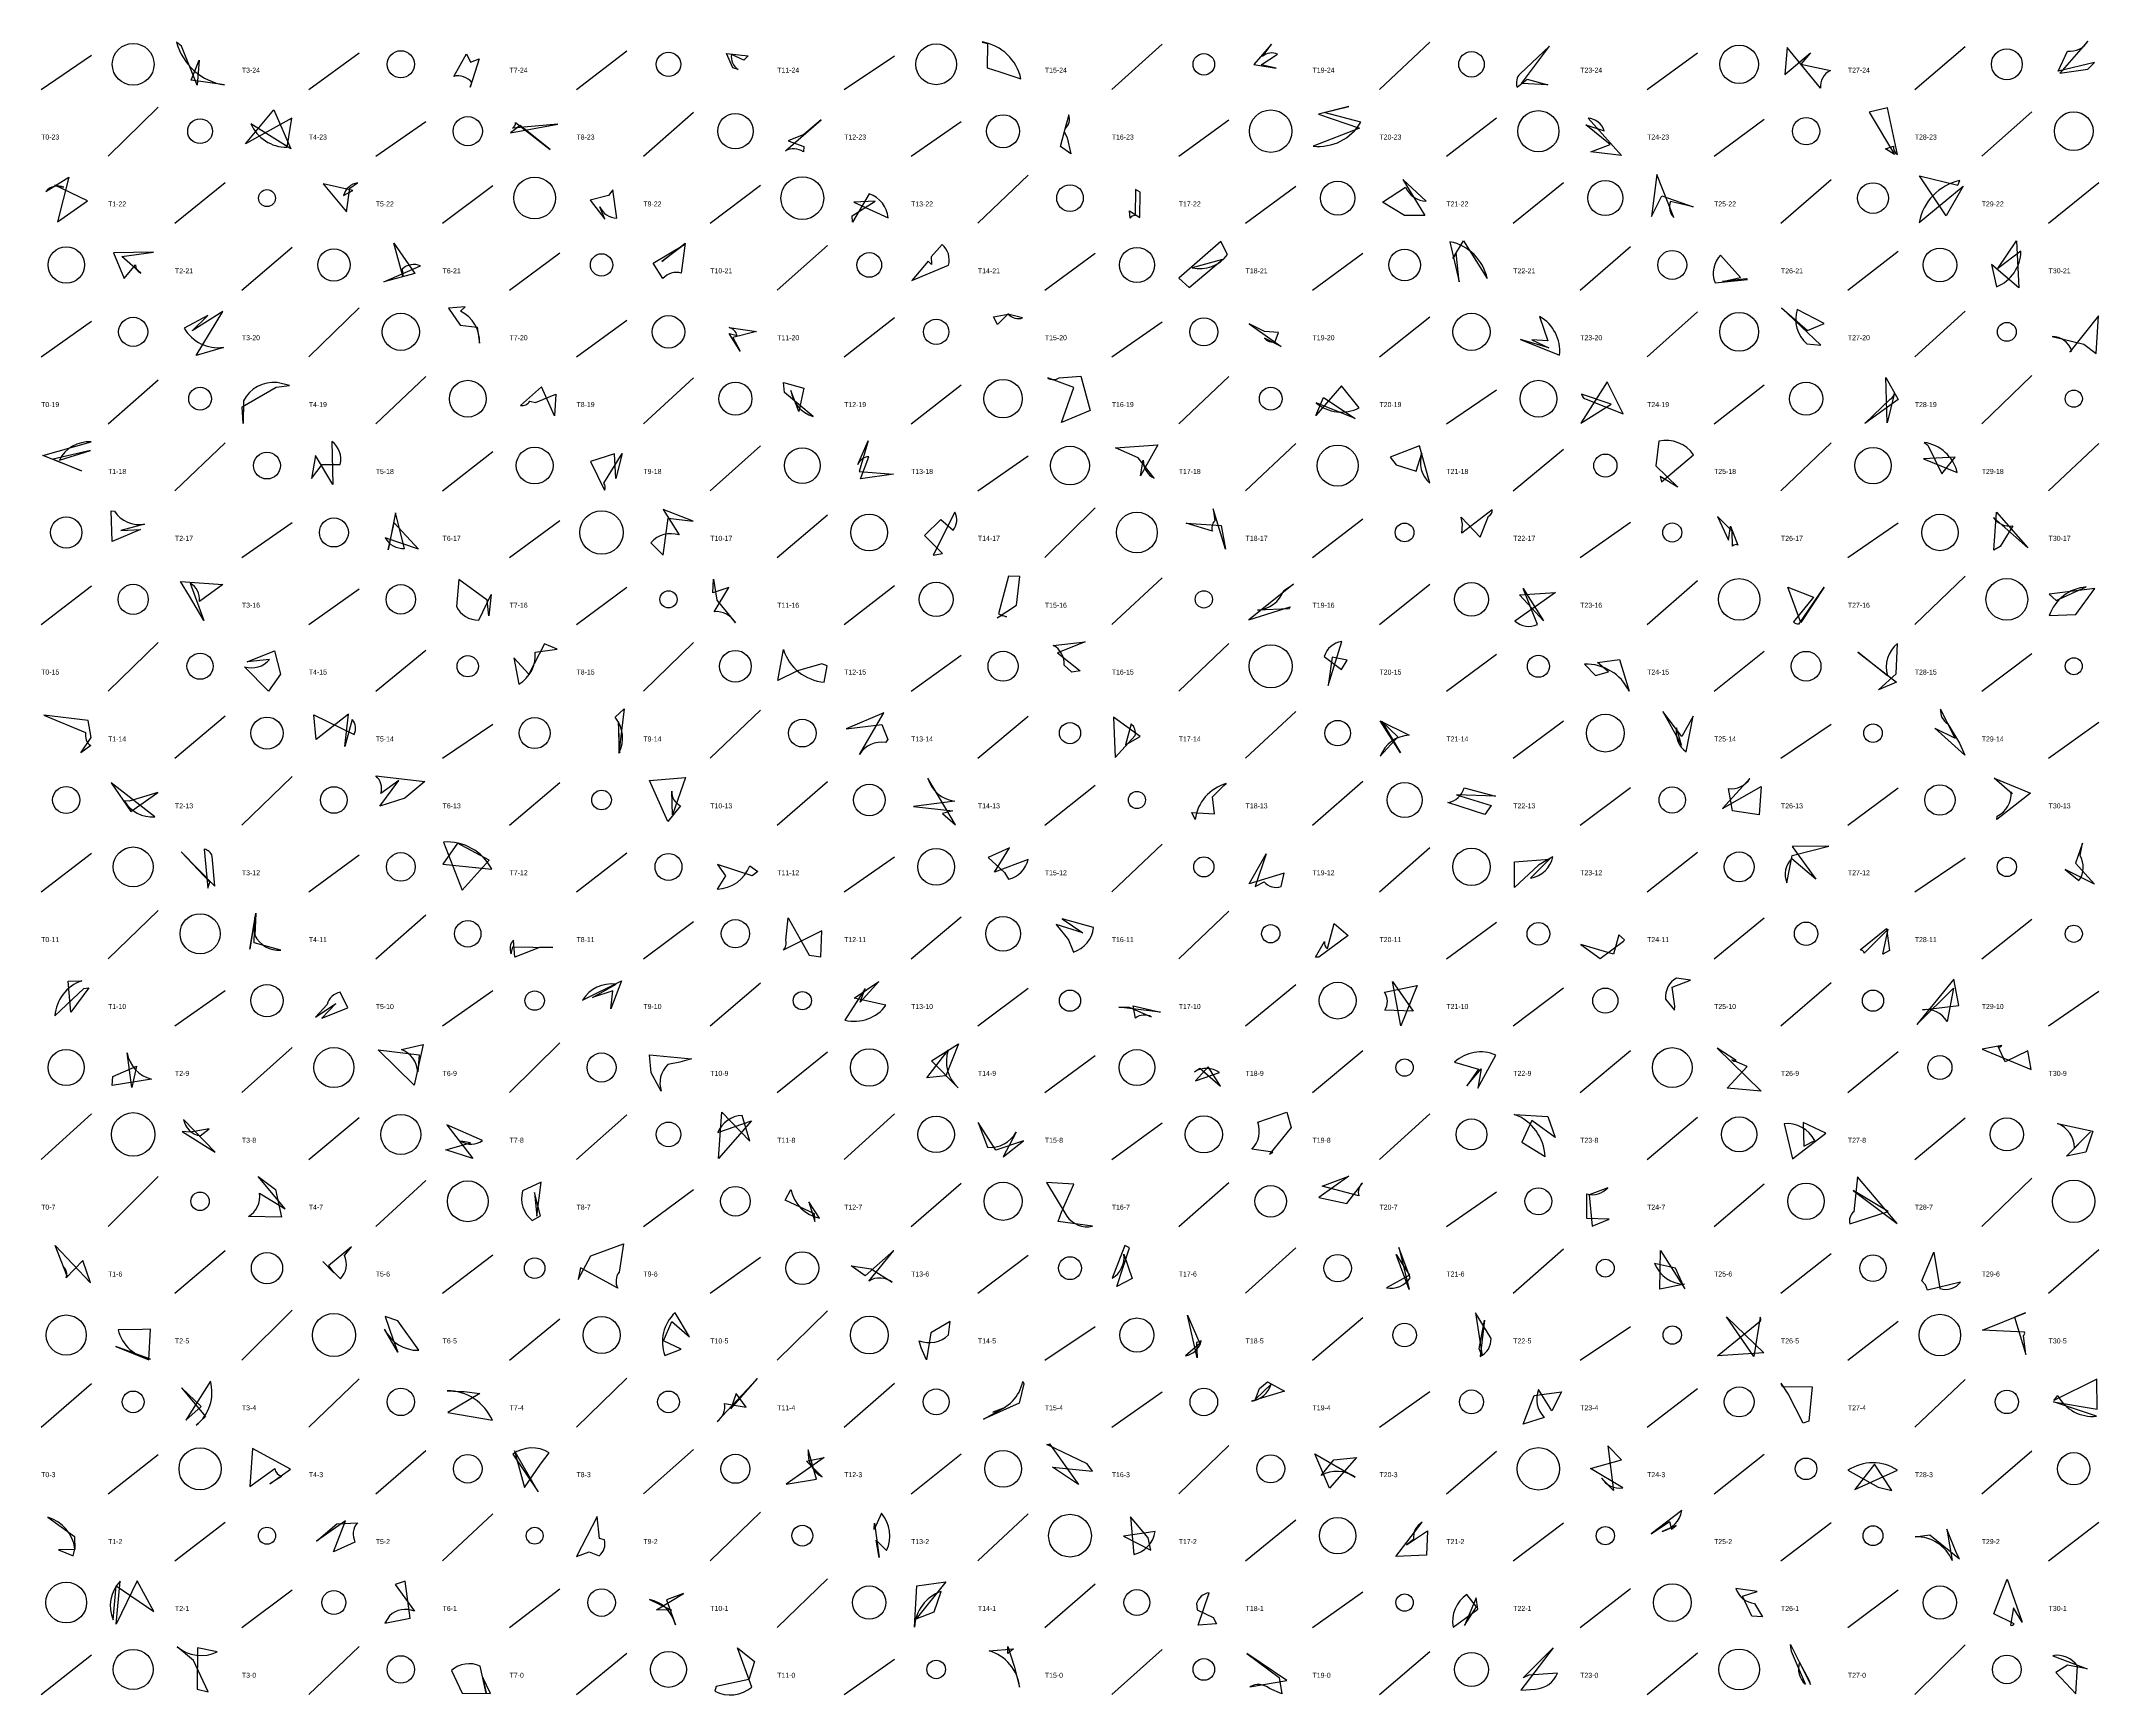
# Model space of a CAD drawing. Header units: millimetres. Extents: x -1 to 9990, y 0 to 15990.
# Drawn here: x 0 to 1230, y 0 to 989 of the extents above; entities that cross this region are included whole.
import ezdxf

# ---------------------------------------------------------------- set-up
doc = ezdxf.new("R2010")
doc.units = ezdxf.units.MM
doc.layers.add('TEXT', color=3, linetype='Continuous')
doc.layers.add('WALL', color=1, linetype='Continuous')

msp = doc.modelspace()

# ---------------------------------------------------------------- linework, layer by layer
for points in [[(93.2, 962.5), (83.9, 985.9), (81, 988.2, 0.3), (109.6, 962.7), (89.7, 965.6), (94.5, 977.5)], [(565.5, 972.9), (573, 970.5), (585.7, 966.3, 0.3), (562.7, 988.4), (562.5, 988.2), (565.6, 987.5)], [(738.3, 972.6), (729.2, 974.7), (739.1, 981, 0.3), (730.1, 979.7), (735.5, 987.1), (724.9, 974.8)], [(884.8, 963.6), (901.6, 985.9), (884.1, 969.4, 0.3), (882.3, 961.4), (888.3, 966.1), (900.6, 962.7)], [(1057.6, 981.9), (1051.8, 975.1), (1069.5, 971.3, 0.3), (1063.6, 960.8), (1043.7, 985), (1042.3, 969)], [(1227.4, 976), (1205.6, 970.9), (1211.2, 982.9, 0.3), (1223.5, 988.9), (1206.6, 969.7), (1223.5, 972)], [(261.8, 978.2), (256.5, 961.3), (257.4, 964.1, 0.3), (246.6, 967.8), (254.2, 981.3), (256.7, 976.3)], [(422.6, 980), (420.1, 977.4), (412.6, 980.9, 0.3), (416.7, 971.9), (413.4, 972.9), (409.6, 981.4)], [(139, 947.8), (149.2, 924.4), (125.3, 939.5, 0.3), (147, 925.4), (149.8, 942.8), (122.1, 927.4)], [(763.5, 945.2), (788.1, 936.8), (760.3, 926.1, 0.3), (788.8, 940.4), (766.9, 946.2), (781.7, 949.7)], [(1107.8, 921.1), (1102.5, 924.5), (1107.2, 926.1, 0.3), (1109.6, 921), (1103.6, 949), (1092.7, 946.3)], [(280.6, 934.1), (308.8, 939.2), (281.8, 936.9, 0.3), (283.6, 940.2), (304.3, 924), (286.3, 938.5)], [(446.6, 929.3), (455.9, 925.9), (455.6, 922.6, 0.3), (444.9, 923.2), (466.2, 941.7), (455.9, 933.1)], [(615.4, 921.5), (609.3, 925.8), (612.1, 936.5, 0.3), (614.3, 944.8), (611.5, 934.8), (613.4, 931.1)], [(937.9, 927.1), (923.3, 938.8), (934.4, 935.3, 0.3), (924.8, 942.8), (944.7, 920.5), (926.4, 922.6)], [(27.7, 893.4), (8.1, 902.7), (13.6, 901.6, 0.3), (2.7, 899), (16.6, 907.5), (9.7, 880.8)], [(182.6, 886.8), (184.5, 900.9), (189.1, 904.1, 0.3), (180.8, 896.6), (186.4, 899.6), (168.6, 903.5)], [(328.1, 893.7), (337, 882.3), (334, 889.8, 0.3), (344.1, 883), (341.8, 899.9), (339.1, 896.5)], [(657, 898.5), (654.2, 900.1), (653.9, 884.5, 0.3), (650.9, 882.9), (650.6, 887.4), (656.8, 883.4)], [(815, 884.6), (801.8, 892.6), (815.6, 901.5, 0.3), (828, 893.2), (814, 906.1), (827.2, 884.6)], [(968.7, 896.4), (987.6, 889.7), (973.9, 893, 0.3), (976, 883.3), (965.7, 909), (962.5, 884)], [(1122.7, 908.3), (1145.7, 902.8), (1146.9, 905.5, 0.3), (1122.6, 880.4), (1148.8, 902.1), (1138.7, 884.4)], [(498.6, 893.2), (485.7, 892.5), (506.3, 883.1, 0.3), (495, 897.6), (485, 880.5), (484.7, 884.4)], [(43.3, 862.3), (49.7, 846.9), (56.4, 855, 0.3), (59.6, 850.1), (48.3, 860.1), (67.2, 862.6)], [(223.4, 849.8), (204.8, 844.9), (226.8, 854.4, 0.3), (215.8, 852.5), (216.1, 848.2), (210.8, 868.1)], [(371, 857.1), (385, 868.1), (382.6, 850.1, 0.3), (371.7, 846.8), (365.9, 856), (384.6, 867.3)], [(530.3, 857.2), (520.5, 845.8), (542.3, 854.8, 0.3), (538.5, 867.3), (532, 859.9), (532.3, 855.2)], [(686.2, 841.5), (706.1, 858.3), (688, 853.3, 0.3), (709.1, 861.2), (705.1, 869.1), (680, 847.1)], [(843.9, 858.8), (850.3, 869.5), (864.4, 846.8, 0.3), (842.1, 868.9), (847.7, 845), (845.8, 862.2)], [(1182.2, 841.4), (1165.8, 855.2), (1168.9, 841.9, 0.3), (1183.4, 863.2), (1169.7, 852.9), (1180.8, 869.4)], [(1005.1, 845.1), (1015.8, 847.5), (1003.9, 860.9, 0.3), (1000.6, 844.4), (1019.9, 846.3), (1019.3, 846.7)], [(90.2, 815.5), (99.7, 824.7), (85.5, 817.1, 0.3), (108.9, 805.7), (92.7, 800.9), (108.6, 827.1)], [(250.5, 818.9), (260.6, 817.8), (262.1, 808.2, 0.3), (250.7, 827.3), (253.5, 829.9), (243.5, 829.1)], [(571.7, 819.3), (569.2, 823.9), (578.1, 825.6, 0.3), (586.7, 823.3), (577.8, 825.5), (578.2, 826)], [(901.3, 805.4), (884.3, 810.5), (907.7, 801.1, 0.3), (895.7, 824.1), (900.7, 809.6), (891, 810.3)], [(1055.8, 815.7), (1065.8, 820), (1049.7, 828.3, 0.3), (1055.5, 807.8), (1063.9, 807.1), (1040.4, 829.4)], [(1229.7, 824.5), (1212.7, 803), (1213.9, 803.7, 0.3), (1202, 812.3), (1221.1, 807.7), (1228.3, 802)], [(417.9, 803.5), (411.2, 814), (416, 812.8, 0.3), (411.2, 817.5), (427.6, 815.1), (413.5, 811.6)], [(722, 819.8), (741.2, 806.3), (731.2, 811.2, 0.3), (737.7, 809.2), (739.7, 814.6), (731.2, 815.1)], [(610, 760.7), (617.2, 781.7), (601.7, 787.4, 0.3), (608.6, 787.5), (621.4, 788.4), (627.1, 767.9)], [(1110, 774.5), (1090.1, 760.2), (1105.2, 774.7, 0.3), (1107.9, 778.6), (1103.4, 760.6), (1102.6, 787.7)], [(140.4, 782), (148.5, 782.9), (141, 784.6, 0.3), (120.9, 773.8), (120.8, 760.1), (120.1, 770.1)], [(306.8, 764.7), (299.1, 782.2), (286.5, 770.9, 0.3), (292.1, 773.6), (295.4, 772.7), (307.6, 777.8)], [(455.9, 781.3), (452.9, 767.3), (448.2, 780, 0.3), (461.5, 764.4), (444.4, 778.7), (443.7, 784.7)], [(766.6, 775.8), (785.4, 763.1), (762.1, 772.5, 0.3), (787.8, 769.5), (777.2, 782.8), (761.9, 764.9)], [(920.3, 760.4), (938.5, 771.8), (920.7, 777.7, 0.3), (923.6, 774.7), (945.6, 765.9), (936.1, 785.1)], [(24.2, 731.8), (1.1, 741.1), (29.9, 749.2, 0.3), (10.9, 738.2), (29.5, 744), (7.1, 738.8)], [(161.6, 727.3), (167.9, 735.6), (178.8, 735.7, 0.3), (173.8, 749.4), (174.4, 723.6), (163.9, 741)], [(342.8, 742.1), (328.3, 737.4), (336.7, 720.3, 0.3), (336.3, 724.4), (347.3, 742.3), (343.6, 727.2)], [(509.4, 729.9), (489.7, 727.1), (494.7, 740.3, 0.3), (488.1, 735.6), (494.4, 749.8), (488.9, 731.4)], [(667.5, 747.5), (657.2, 728.8), (658.8, 738.3, 0.3), (665.4, 727.4), (655.8, 739.7), (642.1, 745.7)], [(810, 735.5), (822, 731.6), (825.3, 742.4, 0.3), (830, 724.5), (823.9, 746.8), (806.4, 740.1)], [(967.7, 728.5), (968.5, 725.3), (987.8, 741.4, 0.3), (966.9, 749.7), (965.2, 734.8), (978.4, 722.1)], [(1144.1, 740), (1125.1, 739), (1145.4, 730.9, 0.3), (1125.6, 748.9), (1127.8, 747.3), (1136.1, 730.1)], [(42.5, 689.7), (41.9, 708), (43.8, 707.7, 0.3), (61.8, 700), (47.6, 696.2), (59.3, 696.7)], [(211.1, 700.7), (225.6, 685.1), (205.7, 691.8, 0.3), (217.2, 685.5), (211.9, 706.8), (207.4, 684.7)], [(389.8, 701.8), (371.8, 708.7), (381.3, 693.5, 0.3), (364.5, 688.9), (371.9, 681.4), (374.9, 703.6)], [(528, 693.2), (537.7, 702.8), (545.1, 696.3, 0.3), (546.2, 707.2), (533.2, 681.4), (538.8, 682.5)], [(707.9, 685.1), (700.6, 709.1), (701.5, 701.9, 0.3), (700.1, 695.8), (684.4, 700.6), (705.4, 699.2)], [(848.8, 704.2), (860.2, 692.1), (865.2, 704.7, 0.3), (867.4, 708.6), (849.2, 694.6), (849.6, 699.9)], [(1008.6, 690.4), (1009.9, 698.8), (1014.3, 687.5, 0.3), (1011, 686.9), (1010.8, 695.8), (1002.1, 704.6)], [(1168.8, 707.1), (1187.5, 685.8), (1167.1, 703.9, 0.3), (1178.5, 699), (1171.1, 686.7), (1167.2, 684.5)], [(83.2, 665.6), (108.6, 663.8), (94.6, 653.8, 0.3), (89.1, 664.7), (97.3, 642.4), (88.6, 656.9)], [(266.7, 654.6), (249.7, 666.9), (248.2, 650.8, 0.3), (261.6, 642.6), (268.9, 658), (267.7, 645.2)], [(401.9, 667.1), (403.9, 654.6), (415, 640.9, 0.3), (402.3, 647.6), (411.1, 662), (401.6, 659)], [(578.2, 668.9), (572.2, 646.3), (577.1, 644.5, 0.3), (571.5, 644), (583, 651.6), (585.1, 668.6)], [(746.7, 650.6), (746.1, 649.4), (727.1, 648.6, 0.3), (742.8, 660.3), (748.5, 664.1), (721.9, 642.7)], [(883.6, 657.7), (905.3, 659.2), (881, 642, 0.3), (894.4, 640), (885.8, 661.4), (898.1, 642.2)], [(1044.1, 662.2), (1059.5, 656.4), (1047.4, 641.6, 0.3), (1050.9, 640.4), (1065.9, 662.2), (1051.9, 641.2)], [(1200.4, 658.2), (1204.4, 654.3), (1222.5, 662.4, 0.3), (1200.4, 645.3), (1216.3, 645.9), (1227.6, 661.4)], [(291.5, 610.2), (282.5, 620.1), (285.5, 604.3, 0.3), (295.2, 623.5), (308.5, 625.3), (300.8, 628.3)], [(621, 612.3), (616.1, 611.4), (611.5, 615.6, 0.3), (604.9, 627.5), (624, 629.6), (607.5, 623.1)], [(771.8, 620.5), (769.3, 603.4), (777.4, 629.7, 0.3), (767, 620.8), (777.2, 613), (780.6, 618.7)], [(1098.3, 600.8), (1108.9, 610.5), (1109.6, 628.6, 0.3), (1103.6, 609.3), (1085.9, 623.4), (1109, 605.5)], [(143, 610.3), (135.9, 600.1), (121.6, 614.6, 0.3), (136.5, 619.1), (123.1, 617.6), (139.5, 624.3)], [(452.1, 612.3), (440.4, 606.4), (443.7, 625, 0.3), (468.1, 605.4), (469.8, 615.3), (466.7, 616.4)], [(930.3, 617.3), (943.4, 619.1), (949.2, 600.1, 0.3), (922.6, 616.2), (929.2, 609.4), (936.8, 611.6)], [(28.1, 582.6), (1.6, 585.8), (26.6, 575.3, 0.3), (29.6, 567.5), (23.7, 563.3), (29.9, 572.3)], [(164.3, 571.1), (162.9, 585.9), (187.1, 574.2, 0.3), (186, 583.1), (181.5, 566.9), (183.8, 586.3)], [(346, 563.2), (345.1, 581.8), (345.4, 563.1, 0.3), (343.1, 584.5), (348.5, 589.6), (345.5, 564.8)], [(502.6, 580.2), (506.1, 571.1), (504.8, 569.4, 0.3), (489.2, 562.3), (503.8, 587.1), (481.3, 577.6)], [(641.1, 584.6), (642, 560.4), (653.9, 573.5, 0.3), (651.5, 580.5), (648.2, 568), (656.9, 573)], [(812.5, 563.3), (800.4, 582.4), (817.8, 573.7, 0.3), (800.5, 561.3), (810.9, 572.7), (801.4, 581.9)], [(969.3, 588), (980.6, 567.8), (977.5, 578.2, 0.3), (983.4, 563.9), (987.6, 585.1), (980.8, 572.9)], [(1132, 578), (1144.2, 571.9), (1135.4, 589.4, 0.3), (1139.7, 580.6), (1146.7, 568.9), (1149.8, 561.9)], [(69.7, 539.5), (52.7, 534.4), (49.7, 534.6, 0.3), (68, 525), (41.9, 545.2), (53.7, 528.2)], [(202.4, 531.3), (213.8, 546.7), (203, 538.9, 0.3), (200.1, 549.4), (229.3, 546), (217.4, 536)], [(385.1, 548.5), (377.4, 526.1), (376.9, 540.2, 0.3), (382.2, 531.6), (374.6, 522.1), (363.6, 546.6)], [(538.8, 526.9), (546.6, 520.2), (530, 548.1, 0.3), (546.1, 534.3), (521.5, 531.2), (545, 528.5)], [(700.2, 536.8), (707, 543.7), (708.4, 544.8, 0.3), (689.8, 523.4), (687.8, 527.6), (701.3, 526.7)], [(866.7, 531.8), (863, 526.4), (840.9, 533.5, 0.3), (850.6, 542.3), (869.3, 537.2), (846, 538)], [(1026.9, 526.2), (1011.1, 528.5), (1008.6, 541.9, 0.3), (1021.4, 547.9), (1005.1, 529.9), (1028.2, 543.1)], [(1189.1, 539), (1169, 523.4), (1169.3, 525.3, 0.3), (1177.6, 539.8), (1178.2, 538.7), (1167.5, 548.1)], [(83.6, 503.9), (103.9, 483.4), (102.3, 501.3, 0.3), (97.5, 505.5), (99.6, 482.2), (100.9, 485.9)], [(248.8, 509.1), (240.2, 496.7), (269.3, 493.7, 0.3), (240.5, 509.8), (251.7, 481), (267.8, 499)], [(566.1, 500.6), (575.9, 491.7), (578.3, 487.7, 0.3), (589.9, 499.5), (569.8, 491.8), (578.9, 506.3)], [(1046.6, 507.2), (1060.8, 487.7), (1046.4, 499.9, 0.3), (1043.4, 485.5), (1046.6, 501.8), (1068.6, 507.4)], [(1227.5, 484.7), (1209.8, 493.4), (1218.1, 486.8, 0.3), (1218.8, 501.8), (1220.2, 509.2), (1216, 497.2)], [(404.3, 496.4), (409.1, 489.7), (404, 481.7, 0.3), (423.7, 495.7), (428.4, 492.2), (425.1, 489.6)], [(732.2, 502.9), (725.7, 483.3), (731, 486, 0.3), (741.2, 483.2), (743.1, 491.2), (722, 484.8)], [(880.7, 498), (901.6, 499.7), (890.3, 488.2, 0.3), (903.7, 501.1), (895.1, 496.1), (880.7, 482.6)], [(124.7, 445.8), (128.3, 467.4), (127.7, 454, 0.3), (143.3, 445.1), (127.3, 449.6), (127.8, 464.8)], [(466.1, 441.2), (466.7, 456.7), (443.5, 445.2, 0.3), (445.1, 451.2), (446.5, 464.6), (459.1, 442.1)], [(606.7, 460.6), (614.1, 451.4), (617, 444, 0.3), (629, 458.7), (610.3, 464), (622.7, 455.6)], [(763.8, 441.1), (761.7, 441), (767.2, 450.4, 0.3), (768.9, 446.2), (772.9, 461.1), (781.3, 454)], [(1100.9, 442.8), (1104, 457.8), (1089.8, 443.4, 0.3), (1087.4, 445.4), (1103, 458.1), (1104.9, 444.9)], [(297.8, 446.8), (283.2, 441), (282.3, 451.1, 0.3), (280.9, 443), (282, 447.2), (305.8, 446.7)], [(920.3, 448.6), (931.9, 440.2), (945.8, 450.6, 0.3), (946.4, 451.4), (943.1, 454.4), (939.8, 442.8)], [(17.7, 408.2), (16.2, 426.6), (24.3, 426.9, 0.3), (8.2, 405.9), (25.6, 422.3), (28.6, 422.7)], [(167.7, 404.6), (183.3, 410.6), (178.8, 420.1, 0.3), (171, 412.6), (164, 405.1), (176.2, 413.2)], [(341.8, 420.9), (329.6, 416.8), (343.7, 424.8, 0.3), (323.6, 415.2), (346.9, 426.8), (340.5, 410.1)], [(489.6, 414), (492.6, 422.2), (480.5, 403.3, 0.3), (505, 412.2), (485.9, 416.5), (500.8, 426.5)], [(807.7, 426.4), (820.1, 408.7), (803.2, 409.3, 0.3), (803, 420), (822.5, 424), (812.7, 400)], [(975, 423.1), (986, 427.2), (977.6, 428.5, 0.3), (971, 415.9), (976.4, 409.4), (976.6, 411.6)], [(1121.3, 400.8), (1143.2, 422.4), (1139.3, 402.6, 0.3), (1124.5, 409.5), (1146.4, 412.1), (1143.3, 427.9)], [(644.2, 411), (650.4, 411.1), (663.6, 405.3, 0.3), (654.1, 404.6), (652.7, 411.8), (669, 408.1)], [(56.9, 375.8), (54.2, 363.1), (51.4, 383.8, 0.3), (65.9, 368.1), (42.5, 364.3), (42.9, 369.6)], [(201.5, 385.5), (226, 382.5), (225.1, 372.5, 0.3), (215.4, 385.7), (228.3, 388.7), (223, 364.4)], [(388.7, 380.1), (381.7, 378.2), (374.7, 376.8, 0.3), (370.7, 360.8), (364.7, 371.8), (363.7, 382.5)], [(540.7, 370.1), (529.5, 368.9), (542.2, 385.4, 0.3), (548.2, 362.9), (532.3, 379), (548.4, 389.1)], [(860.8, 374.2), (858.8, 362.6), (869.6, 382.4, 0.3), (844.9, 378.2), (859.2, 374), (852.2, 364.1)], [(1007.8, 362.7), (1019.8, 375.6), (1010.6, 379.5, 0.3), (1013.3, 379.1), (1001.8, 386.6), (1028.2, 360.9)], [(1187.5, 384.9), (1174, 378.4), (1169.9, 387.5, 0.3), (1172.1, 388.1), (1160.2, 385.9), (1189.5, 373.8)], [(697.5, 375.5), (690.1, 367.1), (704.3, 372, 0.3), (689.4, 372.5), (692.6, 374.7), (705, 363.8)], [(406.9, 348.2), (423.6, 331), (419, 346.3, 0.3), (404.5, 336.1), (424.7, 343.1), (404.8, 320.5)], [(734.3, 323.2), (736.3, 324.4), (723.6, 326.1, 0.3), (727.2, 342.3), (744.7, 348.3), (747.2, 339.1)], [(891.1, 343.4), (885.1, 330.4), (899, 321.7, 0.3), (880.6, 347), (900.7, 345.8), (905.1, 333.1)], [(84.3, 336.8), (104.1, 324.3), (85.1, 344, 0.3), (95, 334.1), (100.5, 338.4), (89.3, 336.3)], [(241.9, 325.8), (256.6, 329.9), (250.9, 330.9, 0.3), (263.8, 331.3), (242.5, 340.8), (258, 320.6)], [(570.7, 325.5), (560.2, 342.2), (565.6, 327.3, 0.3), (582.8, 336.4), (575, 321.5), (587.3, 331.2)], [(1053.3, 342.1), (1053.7, 327.9), (1060.2, 331.4, 0.3), (1041.8, 341.4), (1046.8, 320.4), (1066.8, 335.8)], [(1210.7, 321.9), (1225, 336.5), (1215.5, 326.9, 0.3), (1205.3, 341.5), (1226.5, 336.9), (1222.2, 324.4)], [(140.1, 302.1), (143.6, 285.5), (123.9, 285.8, 0.3), (130.5, 299.9), (145.8, 290.5), (129.8, 309.8)], [(763.8, 297.2), (780.5, 293.6), (789.8, 305.9, 0.3), (787.7, 298.3), (765.8, 304.1), (781.6, 310)], [(1109.5, 281.7), (1085.8, 309.7), (1083.6, 288.7, 0.3), (1081.1, 281.6), (1104.1, 288.9), (1083.2, 301.5)], [(296.3, 286), (298.9, 306.4), (287.8, 301.2, 0.3), (293.5, 283.5), (298.4, 286.3), (295, 300.3)], [(462.2, 287.5), (444.7, 295.7), (448.2, 302.1, 0.3), (465.3, 284.9), (458.8, 294.6), (462.5, 283)], [(617.2, 305.3), (601, 306.2), (613.2, 286, 0.3), (628.4, 280.1), (607.9, 283), (609.9, 288.5)], [(937.2, 284.3), (923.9, 284.7), (923.9, 299.4, 0.3), (936.4, 303.1), (925.4, 298.8), (927.1, 280.1)], [(29.4, 246.3), (24.9, 259.5), (14.9, 249.2, 0.3), (13.4, 255.8), (15.6, 250.3), (8.4, 268.6)], [(175, 252.3), (168.3, 259), (179, 248.7, 0.3), (181.4, 262.5), (185.6, 267.8), (171.8, 256.4)], [(328.6, 262.4), (348.1, 269.5), (345.5, 252.7, 0.3), (344.7, 243), (322.4, 255.2), (321.1, 248.2)], [(484.2, 256.4), (496.2, 254.5), (508.7, 246.7, 0.3), (494.8, 247.3), (509.7, 265.5), (492.6, 250.5)], [(650.6, 267.1), (647.7, 268.6), (640.2, 249, 0.3), (647.2, 263.3), (652.2, 248.9), (643, 244.1)], [(809.9, 263.1), (818, 250.8), (804.1, 243.2, 0.3), (818.4, 249.2), (811.6, 267.3), (817.7, 242.2)], [(982.6, 242.7), (976.9, 255), (964.4, 257.8, 0.3), (982.3, 245.4), (967.5, 242.5), (968, 265.5)], [(1124.2, 247.4), (1131.4, 264.6), (1135, 242.8, 0.3), (1147.4, 246.6), (1127.5, 241.8), (1126.4, 245)], [(210.4, 212.2), (213.2, 204.8), (205.3, 218.6, 0.3), (225.7, 205.9), (213.2, 223.5), (205.6, 226.1)], [(377, 223.2), (387.5, 213.9), (378.9, 228.3, 0.3), (372.8, 202.8), (382.5, 206.5), (372, 211.5)], [(529.2, 200.2), (526.1, 207.4), (524.8, 211.6, 0.3), (542.4, 215.2), (543.4, 223.2), (531.8, 216.3)], [(685.3, 226.9), (692.7, 209.9), (684, 202.6, 0.3), (693.5, 211.5), (690.7, 210.5), (691.1, 201.4)], [(859.6, 206.7), (862.8, 223.8), (860.2, 202.2, 0.3), (866.7, 213), (857.4, 228.2), (861.3, 202.6)], [(1029.8, 204.3), (1002, 202.6), (1027.8, 223.4, 0.3), (1027.5, 225.6), (1023.8, 202.1), (1007.4, 225.8)], [(1179.5, 225.6), (1186.3, 203.4), (1185, 214.7, 0.3), (1185.6, 216.7), (1160.4, 218), (1186.1, 228.3)], [(65.3, 218.5), (60.5, 218.3), (46, 218.2, 0.3), (65.4, 200.5), (44.6, 208.2), (64.4, 200.1)], [(83.9, 183.4), (98.3, 166.2), (92.6, 161, 0.3), (101.2, 187.4), (86.5, 164), (95.6, 172.2)], [(412.2, 170.8), (428.2, 189), (404.1, 163.3, 0.3), (408.4, 174.1), (421.4, 171.9), (415.5, 180)], [(563.2, 164.6), (575.2, 171.3), (568.8, 168.9, 0.3), (586.8, 187.3), (587.5, 185.8), (584.7, 174.2)], [(733.1, 187.1), (743.3, 181.4), (723.4, 175.4, 0.3), (735.2, 185.7), (725.9, 176.6), (728.2, 183)], [(1053.3, 162.3), (1044.3, 179.9), (1040.2, 186.2, 0.3), (1041, 184.2), (1058.6, 184.1), (1056.6, 163.4)], [(1228.8, 188.6), (1203.1, 175.8), (1205.4, 178.8, 0.3), (1228.6, 166.4), (1202.8, 175), (1229, 170.7)], [(262.2, 180.1), (243, 168.6), (269.7, 164, 0.3), (242.6, 181.7), (250.3, 181.2), (252.9, 181.2)], [(908.7, 181.1), (903.1, 169.7), (895.1, 182.4, 0.3), (898.5, 165.7), (885.9, 161.6), (892.4, 178.8)], [(628.4, 133.5), (625.2, 137.9), (601.1, 149.5, 0.3), (602.7, 149.9), (620, 125.7), (604.6, 135.9)], [(936.5, 148.8), (939.8, 122), (932.7, 129.5, 0.3), (945.4, 123.6), (926.1, 135.1), (944.7, 140.4)], [(126.3, 147.1), (124.7, 124.4), (139.7, 135.2, 0.3), (143.7, 130.4), (136.7, 126.1), (149.1, 134.7)], [(288.9, 123.9), (298.4, 137.8), (303.7, 144.6, 0.3), (281.9, 143.8), (297, 121.3), (283, 145.8)], [(445.3, 125.8), (463.4, 128.8), (458.5, 146.3, 0.3), (466.8, 130.1), (457.4, 139.5), (468.1, 141.7)], [(770.1, 123.4), (761.4, 144), (785.4, 129.9, 0.3), (765.1, 130.9), (772.7, 140.3), (786.2, 141.7)], [(1095.8, 137.7), (1084.1, 122.7), (1109.6, 134.2, 0.3), (1080, 134.1), (1098.1, 124.1), (1106.3, 122)], [(10.4, 86.6), (19.2, 83), (20.1, 87.2, 0.3), (3.9, 106.1), (19.9, 94.6), (20.1, 86.8)], [(164.6, 91.8), (176.8, 102), (189, 102.7, 0.3), (187.6, 91.2), (174.8, 85.4), (181.9, 103.9)], [(320.1, 82.5), (327.5, 85.4), (333.6, 83, 0.3), (336.7, 92.6), (333.8, 93.4), (332.4, 106.4)], [(500.9, 82), (499.2, 92.4), (505.3, 86.1, 0.3), (502.3, 108.4), (497.9, 98.6), (498.1, 102.4)], [(661.8, 93.8), (651.1, 106.2), (653.1, 83.7, 0.3), (666, 97.5), (647, 94.7), (663.3, 86.4)], [(828.1, 83.4), (809.7, 82.6), (825.6, 103, 0.3), (820.3, 92.8), (816.1, 89.6), (828.6, 98)], [(974.6, 98.9), (977.3, 101.1), (968.9, 97.6, 0.3), (980.8, 110), (962.3, 96.2), (973.3, 103.4)], [(1144.9, 84.6), (1139.1, 98.9), (1142.4, 80.2, 0.3), (1120.3, 94.4), (1129, 95.5), (1146.8, 81.1)], [(57.3, 68), (44.9, 42), (47.2, 67.8, 0.3), (43, 44.7), (44.9, 65), (67.3, 49.6)], [(217.5, 67.7), (211.7, 65.8), (223.1, 49.8, 0.3), (208.3, 47.1), (205.4, 42.6), (220.5, 45.7)], [(523.1, 45.2), (533.9, 49.4), (537.9, 61.7, 0.3), (522, 40.3), (523.5, 65.1), (540.8, 67.4)], [(1016.9, 58.8), (1025.8, 61.7), (1013, 63.4, 0.3), (1024.2, 54.5), (1028.9, 46.4), (1022.5, 46.8)], [(1184.1, 43.2), (1178.9, 51.9), (1177.2, 41.4, 0.3), (1179.3, 42.3), (1167.2, 48.3), (1175.2, 68.9)], [(384, 60.5), (373.9, 56.6), (379.1, 41.7, 0.3), (363.6, 56.8), (376.8, 50.4), (367.9, 50.6)], [(702.6, 42.3), (691.6, 41.5), (698.1, 60.8, 0.3), (690.7, 54.5), (691.1, 50.7), (700.6, 46)], [(850.9, 41.3), (857.9, 52.5), (852.2, 59.8, 0.3), (844, 40.2), (858.8, 51), (857.8, 57.9)], [(99.8, 1.6), (91, 20.3), (81.3, 28.6, 0.3), (105.3, 25.6), (93.5, 28), (93.3, 3.3)], [(423.1, 8.9), (403.4, 4.9), (402.6, 2, 0.3), (424.9, 4.5), (416.3, 28), (426.4, 19.8)], [(577.9, 28.8), (581.6, 17), (584.9, 4.4, 0.3), (566.7, 26.2), (581.2, 27.4), (577.9, 24.5)], [(903.8, 28), (884.4, 2.6), (893.2, 3.3, 0.3), (906.4, 12.8), (889.3, 11.6), (885.8, 10)], [(1057.7, 5.9), (1057, 8.1), (1051.1, 19.4, 0.3), (1054.6, 6.1), (1046.2, 25.8), (1045.6, 30)], [(264.1, 10.1), (266, 0.8), (262.4, 17, 0.3), (245.2, 14.3), (251.6, 0.9), (268.6, 0.7)], [(740, 10.1), (741.7, 0.5), (734.2, 3.7, 0.3), (722.5, 4.6), (744.6, 8.4), (720.7, 24.5)], [(1204.2, 13.1), (1216.3, 0.5), (1217.2, 17.1, 0.3), (1202.4, 23.2), (1223, 15.3), (1211.3, 17.6)]]:
    msp.add_lwpolyline(points, format="xyb", close=True)
for centre, radius in [((55, 975), 12.5), ((535, 975), 12.2), ((1015, 975), 11.5), ((1175, 975), 9.23), ((215, 975), 8.13), ((375, 975), 7.28), ((695, 975), 6.43), ((855, 975), 7.63), ((735, 935), 12.7), ((895, 935), 12.3), ((95, 935), 7.41), ((255, 935), 8.72), ((415, 935), 10.6), ((575, 935), 9.88), ((1055, 935), 8.15), ((1215, 935), 11.6), ((135, 895), 5.06), ((295, 895), 12.5), ((455, 895), 12.8), ((615, 895), 7.96), ((775, 895), 10.2), ((935, 895), 10.5), ((1095, 895), 9.2), ((15, 855), 10.9), ((175, 855), 9.67), ((335, 855), 6.69), ((495, 855), 7.38), ((655, 855), 10.5), ((815, 855), 9.42), ((975, 855), 8.66), ((1135, 855), 10.1), ((215, 815), 11.1), ((375, 815), 9.72), ((855, 815), 11.1), ((1015, 815), 11.6), ((55, 815), 8.69), ((535, 815), 7.57), ((695, 815), 8.42), ((1175, 815), 5.65), ((95, 775), 6.82), ((255, 775), 11), ((415, 775), 9.91), ((575, 775), 11.5), ((735, 775), 6.82), ((895, 775), 11), ((1055, 775), 9.92), ((1215, 775), 5.13), ((135, 735), 8), ((295, 735), 11), ((455, 735), 10.7), ((615, 735), 11.6), ((775, 735), 12.3), ((935, 735), 6.92), ((1095, 735), 10.9), ((15, 695), 9.39), ((175, 695), 8.67), ((335, 695), 13), ((495, 695), 11), ((655, 695), 12.2), ((1135, 695), 10.9), ((815, 695), 5.59), ((975, 695), 5.7), ((535, 655), 10.2), ((855, 655), 10.1), ((1015, 655), 12.4), ((1175, 655), 12.5), ((55, 655), 9.03), ((215, 655), 8.8), ((375, 655), 5.12), ((695, 655), 5.17), ((735, 615), 12.9), ((95, 615), 7.83), ((255, 615), 6.36), ((415, 615), 9.48), ((575, 615), 9), ((895, 615), 6.61), ((1055, 615), 8.9), ((1215, 615), 5.05), ((135, 575), 9.6), ((295, 575), 9.28), ((455, 575), 8.29), ((615, 575), 6.33), ((775, 575), 7.61), ((935, 575), 11.3), ((1095, 575), 5.56), ((15, 535), 8.13), ((175, 535), 7.96), ((495, 535), 9.44), ((815, 535), 10.5), ((975, 535), 7.89), ((1135, 535), 9.09), ((335, 535), 5.85), ((655, 535), 5.11), ((55, 495), 11.9), ((535, 495), 11), ((855, 495), 11.2), ((215, 495), 8.56), ((375, 495), 8.06), ((695, 495), 6.02), ((1015, 495), 8.96), ((1175, 495), 5.78), ((95, 455), 12), ((255, 455), 7.92), ((415, 455), 8.44), ((575, 455), 10.4), ((735, 455), 5.46), ((895, 455), 6.77), ((1055, 455), 6.99), ((1215, 455), 5.13), ((135, 415), 9.71), ((295, 415), 5.79), ((455, 415), 5.45), ((615, 415), 6.36), ((775, 415), 11), ((935, 415), 7.54), ((1095, 415), 6.33), ((15, 375), 10.8), ((175, 375), 12), ((335, 375), 8.69), ((495, 375), 11.2), ((655, 375), 10.7), ((975, 375), 11.9), ((1135, 375), 7.2), ((815, 375), 5.18), ((55, 335), 13), ((215, 335), 12), ((535, 335), 10.9), ((695, 335), 11.1), ((1015, 335), 10.5), ((1175, 335), 9.89), ((375, 335), 7.37), ((855, 335), 9.23), ((1215, 295), 12.7), ((95, 295), 5.53), ((255, 295), 12.2), ((415, 295), 8.89), ((575, 295), 11.4), ((735, 295), 9.42), ((895, 295), 8.05), ((1055, 295), 10.9), ((135, 255), 9.36), ((295, 255), 6.16), ((455, 255), 9.85), ((615, 255), 6.82), ((775, 255), 8.2), ((935, 255), 5.34), ((1095, 255), 7.9), ((15, 215), 12), ((175, 215), 12.9), ((335, 215), 11.1), ((495, 215), 11.3), ((655, 215), 10.2), ((815, 215), 7.05), ((1135, 215), 12.4), ((975, 215), 5.48), ((55, 175), 6.52), ((215, 175), 8.19), ((375, 175), 6.53), ((535, 175), 7.73), ((695, 175), 8.25), ((855, 175), 7.15), ((1015, 175), 8.97), ((1175, 175), 7.01), ((95, 135), 12.6), ((895, 135), 12.7), ((255, 135), 8.54), ((415, 135), 8.67), ((575, 135), 11), ((735, 135), 8.35), ((1055, 135), 6.44), ((1215, 135), 9.66), ((135, 95), 5.09), ((295, 95), 5.05), ((455, 95), 6.23), ((615, 95), 12.8), ((775, 95), 10.9), ((935, 95), 5.45), ((1095, 95), 5.92), ((15, 55), 12.2), ((175, 55), 7.15), ((335, 55), 8.24), ((495, 55), 9.94), ((655, 55), 7.73), ((975, 55), 11.3), ((1135, 55), 9.97), ((815, 55), 5.17), ((55, 15), 12), ((375, 15), 10.7), ((855, 15), 10.2), ((1015, 15), 12.2), ((215, 15), 8.22), ((535, 15), 5.52), ((695, 15), 6.46), ((1175, 15), 8.57)]:
    msp.add_circle(centre, radius)
at = {"layer": 'WALL'}
for p, q in [((640, 960), (670, 987.1)), ((800, 960), (830, 988.3)), ((1120, 960), (1150, 985.7)), ((0, 960), (30, 980.5)), ((160, 960), (190, 981.9)), ((320, 960), (350, 983)), ((480, 960), (510, 980)), ((960, 960), (990, 981.9)), ((40, 920), (70, 949.3)), ((200, 920), (230, 940.8)), ((360, 920), (390, 946.4)), ((520, 920), (550, 940.8)), ((680, 920), (710, 941.8)), ((840, 920), (870, 943)), ((1000, 920), (1030, 942.2)), ((1160, 920), (1190, 946.5)), ((80, 880), (110, 904.4)), ((240, 880), (270, 902.6)), ((400, 880), (430, 902.8)), ((560, 880), (590, 908.6)), ((720, 880), (750, 902.1)), ((880, 880), (910, 904.4)), ((1040, 880), (1070, 906.2)), ((1200, 880), (1230, 904.4)), ((120, 840), (150, 865.7)), ((280, 840), (310, 862.3)), ((440, 840), (470, 866.7)), ((600, 840), (630, 862.1)), ((760, 840), (790, 862)), ((920, 840), (950, 866)), ((1080, 840), (1110, 863.3)), ((160, 800), (190, 829.3)), ((960, 800), (990, 827)), ((1120, 800), (1150, 827.3)), ((0, 800), (30, 821.4)), ((320, 800), (350, 822)), ((480, 800), (510, 823.5)), ((640, 800), (670, 821)), ((800, 800), (830, 823.9)), ((200, 760), (230, 788.3)), ((360, 760), (390, 787.5)), ((680, 760), (710, 788.3)), ((1160, 760), (1190, 788.8)), ((40, 760), (70, 786.3)), ((520, 760), (550, 783.4)), ((840, 760), (870, 780.3)), ((1000, 760), (1030, 783.3)), ((80, 720), (110, 748.7)), ((240, 720), (270, 743.5)), ((400, 720), (430, 746.8)), ((560, 720), (590, 740.8)), ((720, 720), (750, 748.3)), ((880, 720), (910, 744.8)), ((1040, 720), (1070, 748.6)), ((1200, 720), (1230, 748.3)), ((280, 680), (310, 702.1)), ((440, 680), (470, 705.5)), ((600, 680), (630, 709.7)), ((760, 680), (790, 703.1)), ((920, 680), (950, 701.2)), ((120, 680), (150, 700.9)), ((1080, 680), (1110, 700.8)), ((640, 640), (670, 667.8)), ((960, 640), (990, 666.3)), ((1120, 640), (1150, 668.9)), ((0, 640), (30, 663.1)), ((160, 640), (190, 661.2)), ((320, 640), (350, 662.3)), ((480, 640), (510, 663.3)), ((800, 640), (830, 664)), ((40, 600), (70, 629.1)), ((360, 600), (390, 629.1)), ((680, 600), (710, 628.5)), ((200, 600), (230, 624.6)), ((520, 600), (550, 621.7)), ((840, 600), (870, 622.3)), ((1000, 600), (1030, 624)), ((1160, 600), (1190, 622.7)), ((80, 560), (110, 585.3)), ((240, 560), (270, 580.4)), ((400, 560), (430, 588.8)), ((560, 560), (590, 585.2)), ((720, 560), (750, 588)), ((880, 560), (910, 582.3)), ((1040, 560), (1070, 580.3)), ((1200, 560), (1230, 581.5)), ((120, 520), (150, 549)), ((280, 520), (310, 545.4)), ((440, 520), (470, 546)), ((600, 520), (630, 543.9)), ((760, 520), (790, 546.3)), ((920, 520), (950, 542.4)), ((1080, 520), (1110, 542.3)), ((640, 480), (670, 508.5)), ((800, 480), (830, 506.5)), ((0, 480), (30, 503.3)), ((160, 480), (190, 502.2)), ((320, 480), (350, 503.4)), ((480, 480), (510, 501.1)), ((960, 480), (990, 503.8)), ((1120, 480), (1150, 500.4)), ((40, 440), (70, 468.9)), ((680, 440), (710, 468.5)), ((200, 440), (230, 466.4)), ((360, 440), (390, 462.3)), ((520, 440), (550, 465.1)), ((840, 440), (870, 461.9)), ((1000, 440), (1030, 464.6)), ((1160, 440), (1190, 463.8)), ((80, 400), (110, 421)), ((240, 400), (270, 421.1)), ((400, 400), (430, 425.6)), ((560, 400), (590, 422.4)), ((720, 400), (750, 424.7)), ((880, 400), (910, 422.6)), ((1040, 400), (1070, 425.9)), ((1200, 400), (1230, 420.7)), ((120, 360), (150, 386.9)), ((280, 360), (310, 389.8)), ((440, 360), (470, 384.3)), ((600, 360), (630, 382.1)), ((760, 360), (790, 385.1)), ((920, 360), (950, 385.2)), ((1080, 360), (1110, 384.5)), ((0, 320), (30, 347.4)), ((160, 320), (190, 345.1)), ((320, 320), (350, 346.8)), ((480, 320), (510, 347.3)), ((800, 320), (830, 347.3)), ((960, 320), (990, 345.4)), ((1120, 320), (1150, 345)), ((640, 320), (670, 342)), ((40, 280), (70, 309.9)), ((1160, 280), (1190, 308.8)), ((200, 280), (230, 307.4)), ((360, 280), (390, 302)), ((520, 280), (550, 305.8)), ((680, 280), (710, 306.2)), ((840, 280), (870, 300.6)), ((1000, 280), (1030, 305.4)), ((80, 240), (110, 265.6)), ((240, 240), (270, 263)), ((400, 240), (430, 261.5)), ((560, 240), (590, 262.8)), ((720, 240), (750, 267.2)), ((880, 240), (910, 266.5)), ((1040, 240), (1070, 263.7)), ((1200, 240), (1230, 266.2)), ((120, 200), (150, 229.9)), ((280, 200), (310, 224.7)), ((440, 200), (470, 229.5)), ((760, 200), (790, 225.5)), ((1080, 200), (1110, 223.3)), ((600, 200), (630, 220.2)), ((920, 200), (950, 220.1)), ((0, 160), (30, 186.1)), ((160, 160), (190, 188.8)), ((320, 160), (350, 189.2)), ((480, 160), (510, 186.3)), ((1120, 160), (1150, 188.4)), ((640, 160), (670, 181)), ((800, 160), (830, 181.2)), ((960, 160), (990, 183)), ((680, 120), (710, 148.9)), ((40, 120), (70, 143.5)), ((200, 120), (230, 146)), ((360, 120), (390, 146.6)), ((520, 120), (550, 144)), ((840, 120), (870, 145.5)), ((1000, 120), (1030, 143.7)), ((1160, 120), (1190, 145.8)), ((80, 80), (110, 103.1)), ((240, 80), (270, 108)), ((400, 80), (430, 109)), ((560, 80), (590, 108)), ((720, 80), (750, 104.5)), ((880, 80), (910, 102.6)), ((1040, 80), (1070, 102.9)), ((1200, 80), (1230, 103)), ((120, 40), (150, 62.6)), ((280, 40), (310, 63.2)), ((440, 40), (470, 69.2)), ((600, 40), (630, 66.2)), ((920, 40), (950, 63.4)), ((1080, 40), (1110, 62.6)), ((760, 40), (790, 61.5)), ((160, 0), (190, 28.8)), ((320, 0), (350, 24.8)), ((640, 0), (670, 27)), ((800, 0), (830, 25.7)), ((960, 0), (990, 25)), ((1120, 0), (1150, 29.8)), ((0, 0), (30, 23.8)), ((480, 0), (510, 21.2))]:
    msp.add_line(p, q, dxfattribs=at)

# ---------------------------------------------------------------- texts
at = {"layer": 'TEXT'}
for s, p in [('T3-24', (120, 970)), ('T7-24', (280, 970)), ('T11-24', (440, 970)), ('T15-24', (600, 970)), ('T19-24', (760, 970)), ('T23-24', (920, 970)), ('T27-24', (1080, 970)), ('T0-23', (0, 930)), ('T4-23', (160, 930)), ('T8-23', (320, 930)), ('T12-23', (480, 930)), ('T16-23', (640, 930)), ('T20-23', (800, 930)), ('T24-23', (960, 930)), ('T28-23', (1120, 930)), ('T1-22', (40, 890)), ('T5-22', (200, 890)), ('T9-22', (360, 890)), ('T13-22', (520, 890)), ('T17-22', (680, 890)), ('T21-22', (840, 890)), ('T25-22', (1000, 890)), ('T29-22', (1160, 890)), ('T2-21', (80, 850)), ('T6-21', (240, 850)), ('T10-21', (400, 850)), ('T14-21', (560, 850)), ('T18-21', (720, 850)), ('T22-21', (880, 850)), ('T26-21', (1040, 850)), ('T30-21', (1200, 850)), ('T3-20', (120, 810)), ('T7-20', (280, 810)), ('T11-20', (440, 810)), ('T15-20', (600, 810)), ('T19-20', (760, 810)), ('T23-20', (920, 810)), ('T27-20', (1080, 810)), ('T0-19', (0, 770)), ('T4-19', (160, 770)), ('T8-19', (320, 770)), ('T12-19', (480, 770)), ('T16-19', (640, 770)), ('T20-19', (800, 770)), ('T24-19', (960, 770)), ('T28-19', (1120, 770)), ('T1-18', (40, 730)), ('T5-18', (200, 730)), ('T9-18', (360, 730)), ('T13-18', (520, 730)), ('T17-18', (680, 730)), ('T21-18', (840, 730)), ('T25-18', (1000, 730)), ('T29-18', (1160, 730)), ('T2-17', (80, 690)), ('T6-17', (240, 690)), ('T10-17', (400, 690)), ('T14-17', (560, 690)), ('T18-17', (720, 690)), ('T22-17', (880, 690)), ('T26-17', (1040, 690)), ('T30-17', (1200, 690)), ('T3-16', (120, 650)), ('T7-16', (280, 650)), ('T11-16', (440, 650)), ('T15-16', (600, 650)), ('T19-16', (760, 650)), ('T23-16', (920, 650)), ('T27-16', (1080, 650)), ('T0-15', (0, 610)), ('T4-15', (160, 610)), ('T8-15', (320, 610)), ('T12-15', (480, 610)), ('T16-15', (640, 610)), ('T20-15', (800, 610)), ('T24-15', (960, 610)), ('T28-15', (1120, 610)), ('T1-14', (40, 570)), ('T5-14', (200, 570)), ('T9-14', (360, 570)), ('T13-14', (520, 570)), ('T17-14', (680, 570)), ('T21-14', (840, 570)), ('T25-14', (1000, 570)), ('T29-14', (1160, 570)), ('T2-13', (80, 530)), ('T6-13', (240, 530)), ('T10-13', (400, 530)), ('T14-13', (560, 530)), ('T18-13', (720, 530)), ('T22-13', (880, 530)), ('T26-13', (1040, 530)), ('T30-13', (1200, 530)), ('T3-12', (120, 490)), ('T7-12', (280, 490)), ('T11-12', (440, 490)), ('T15-12', (600, 490)), ('T19-12', (760, 490)), ('T23-12', (920, 490)), ('T27-12', (1080, 490)), ('T0-11', (0, 450)), ('T4-11', (160, 450)), ('T8-11', (320, 450)), ('T12-11', (480, 450)), ('T16-11', (640, 450)), ('T20-11', (800, 450)), ('T24-11', (960, 450)), ('T28-11', (1120, 450)), ('T1-10', (40, 410)), ('T5-10', (200, 410)), ('T9-10', (360, 410)), ('T13-10', (520, 410)), ('T17-10', (680, 410)), ('T21-10', (840, 410)), ('T25-10', (1000, 410)), ('T29-10', (1160, 410)), ('T2-9', (80, 370)), ('T6-9', (240, 370)), ('T10-9', (400, 370)), ('T14-9', (560, 370)), ('T18-9', (720, 370)), ('T22-9', (880, 370)), ('T26-9', (1040, 370)), ('T30-9', (1200, 370)), ('T3-8', (120, 330)), ('T7-8', (280, 330)), ('T11-8', (440, 330)), ('T15-8', (600, 330)), ('T19-8', (760, 330)), ('T23-8', (920, 330)), ('T27-8', (1080, 330)), ('T0-7', (0, 290)), ('T4-7', (160, 290)), ('T8-7', (320, 290)), ('T12-7', (480, 290)), ('T16-7', (640, 290)), ('T20-7', (800, 290)), ('T24-7', (960, 290)), ('T28-7', (1120, 290)), ('T1-6', (40, 250)), ('T5-6', (200, 250)), ('T9-6', (360, 250)), ('T13-6', (520, 250)), ('T17-6', (680, 250)), ('T21-6', (840, 250)), ('T25-6', (1000, 250)), ('T29-6', (1160, 250)), ('T2-5', (80, 210)), ('T6-5', (240, 210)), ('T10-5', (400, 210)), ('T14-5', (560, 210)), ('T18-5', (720, 210)), ('T22-5', (880, 210)), ('T26-5', (1040, 210)), ('T30-5', (1200, 210)), ('T3-4', (120, 170)), ('T7-4', (280, 170)), ('T11-4', (440, 170)), ('T15-4', (600, 170)), ('T19-4', (760, 170)), ('T23-4', (920, 170)), ('T27-4', (1080, 170)), ('T0-3', (0, 130)), ('T4-3', (160, 130)), ('T8-3', (320, 130)), ('T12-3', (480, 130)), ('T16-3', (640, 130)), ('T20-3', (800, 130)), ('T24-3', (960, 130)), ('T28-3', (1120, 130)), ('T1-2', (40, 90)), ('T5-2', (200, 90)), ('T9-2', (360, 90)), ('T13-2', (520, 90)), ('T17-2', (680, 90)), ('T21-2', (840, 90)), ('T25-2', (1000, 90)), ('T29-2', (1160, 90)), ('T2-1', (80, 50)), ('T6-1', (240, 50)), ('T10-1', (400, 50)), ('T14-1', (560, 50)), ('T18-1', (720, 50)), ('T22-1', (880, 50)), ('T26-1', (1040, 50)), ('T30-1', (1200, 50)), ('T3-0', (120, 10)), ('T7-0', (280, 10)), ('T11-0', (440, 10)), ('T15-0', (600, 10)), ('T19-0', (760, 10)), ('T23-0', (920, 10)), ('T27-0', (1080, 10))]:
    msp.add_text(s, height=3, dxfattribs=at).set_placement(p)

doc.saveas('drawing.dxf')
